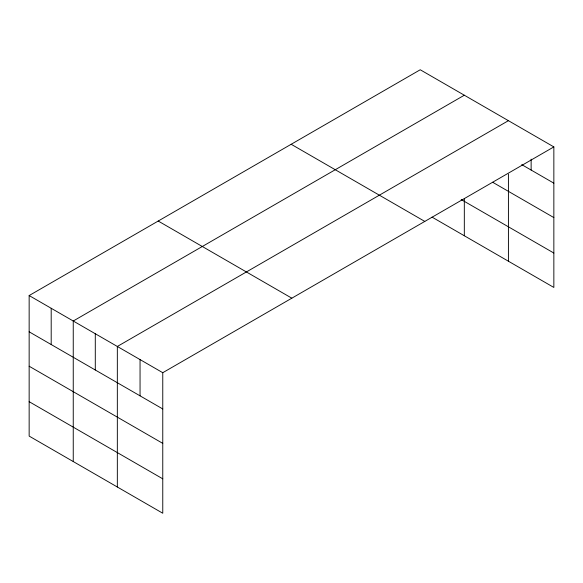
<?xml version="1.0" encoding="UTF-8"?>
<svg xmlns="http://www.w3.org/2000/svg" width="583" height="583" viewBox="0 0 583 583"><rect width="100%" height="100%" fill="white"/><g stroke="black" fill="none" stroke-linecap="round" stroke-linejoin="round"><path stroke-width="0.87" d="M553.85 146.909L162.766 372.697L162.766 513.237L29.15 436.091L29.15 295.552L420.234 69.763L553.85 146.909L553.85 287.448L432.039 217.124M464.323 95.218L73.247 321.007L73.247 461.554M508.42 120.674L117.336 346.462L117.336 487.009M521.734 164.625L553.85 183.164M492.671 182.26L553.85 217.583M461.175 199.532L553.85 253.037M291.172 144.271L424.796 221.416M158.204 221.037L291.828 298.183M29.15 295.552L162.766 372.697M29.15 331.814L162.766 408.953M29.15 366.226L162.766 443.371M29.15 401.68L162.766 478.825M531.135 159.174L531.135 170.054M508.42 174.142L508.42 261.22M464.323 198.694L464.323 235.765M140.051 359.58L140.051 395.842M95.291 333.738L95.291 370.001M51.195 308.283L51.195 344.538"/></g></svg>
